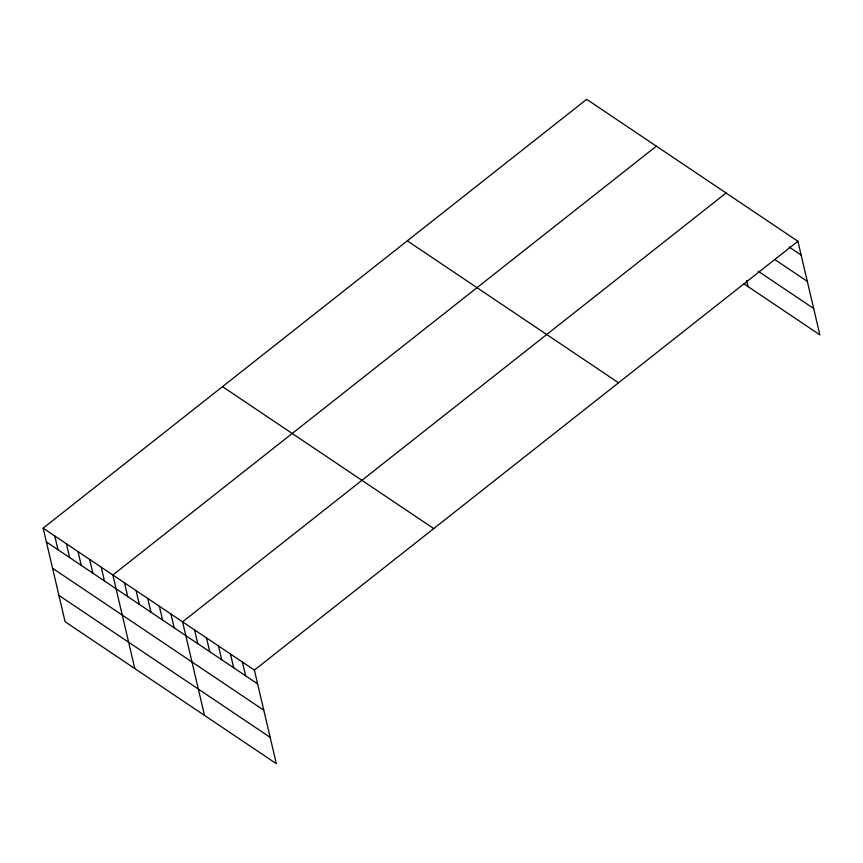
<?xml version="1.0" encoding="UTF-8"?>
<svg xmlns="http://www.w3.org/2000/svg" width="863" height="863" viewBox="0 0 863 863"><rect width="100%" height="100%" fill="white"/><g stroke="black" fill="none" stroke-linecap="round" stroke-linejoin="round"><path stroke-width="1.29" d="M43.15 528.156L254.391 670.098L276.333 763.679L65.103 621.738L43.15 528.156L586.667 99.321L797.897 241.262L819.85 334.844L743.809 283.744M656.376 146.16L112.859 574.995L134.811 668.577M726.085 192.999L182.568 621.845L204.52 715.416M254.391 670.098L797.897 241.262M789.16 246.991L801.134 255.038M774.661 259.439L807.304 281.37M758.178 271.219L813.669 308.512M407.304 240.831L618.544 382.784M222.514 386.646L433.744 528.588M46.375 541.932L257.616 683.874M52.557 568.264L263.798 710.206M58.921 595.394L270.162 737.347M746.624 280.594L748.027 286.581M242.417 662.061L245.642 675.826M230.443 654.014L233.679 667.789M218.479 645.966L221.705 659.742M206.505 637.93L209.741 651.694M194.542 629.882L197.767 643.658M170.95 614.035L174.175 627.8M159.331 606.225L162.557 620.001M147.713 598.415L150.939 612.191M136.095 590.616L139.321 604.38M124.477 582.805L127.702 596.581M101.241 567.196L104.466 580.961M89.623 559.386L92.848 573.161M78.004 551.576L81.23 565.351M66.386 543.766L69.612 557.541M54.768 535.966L57.994 549.731"/></g></svg>
